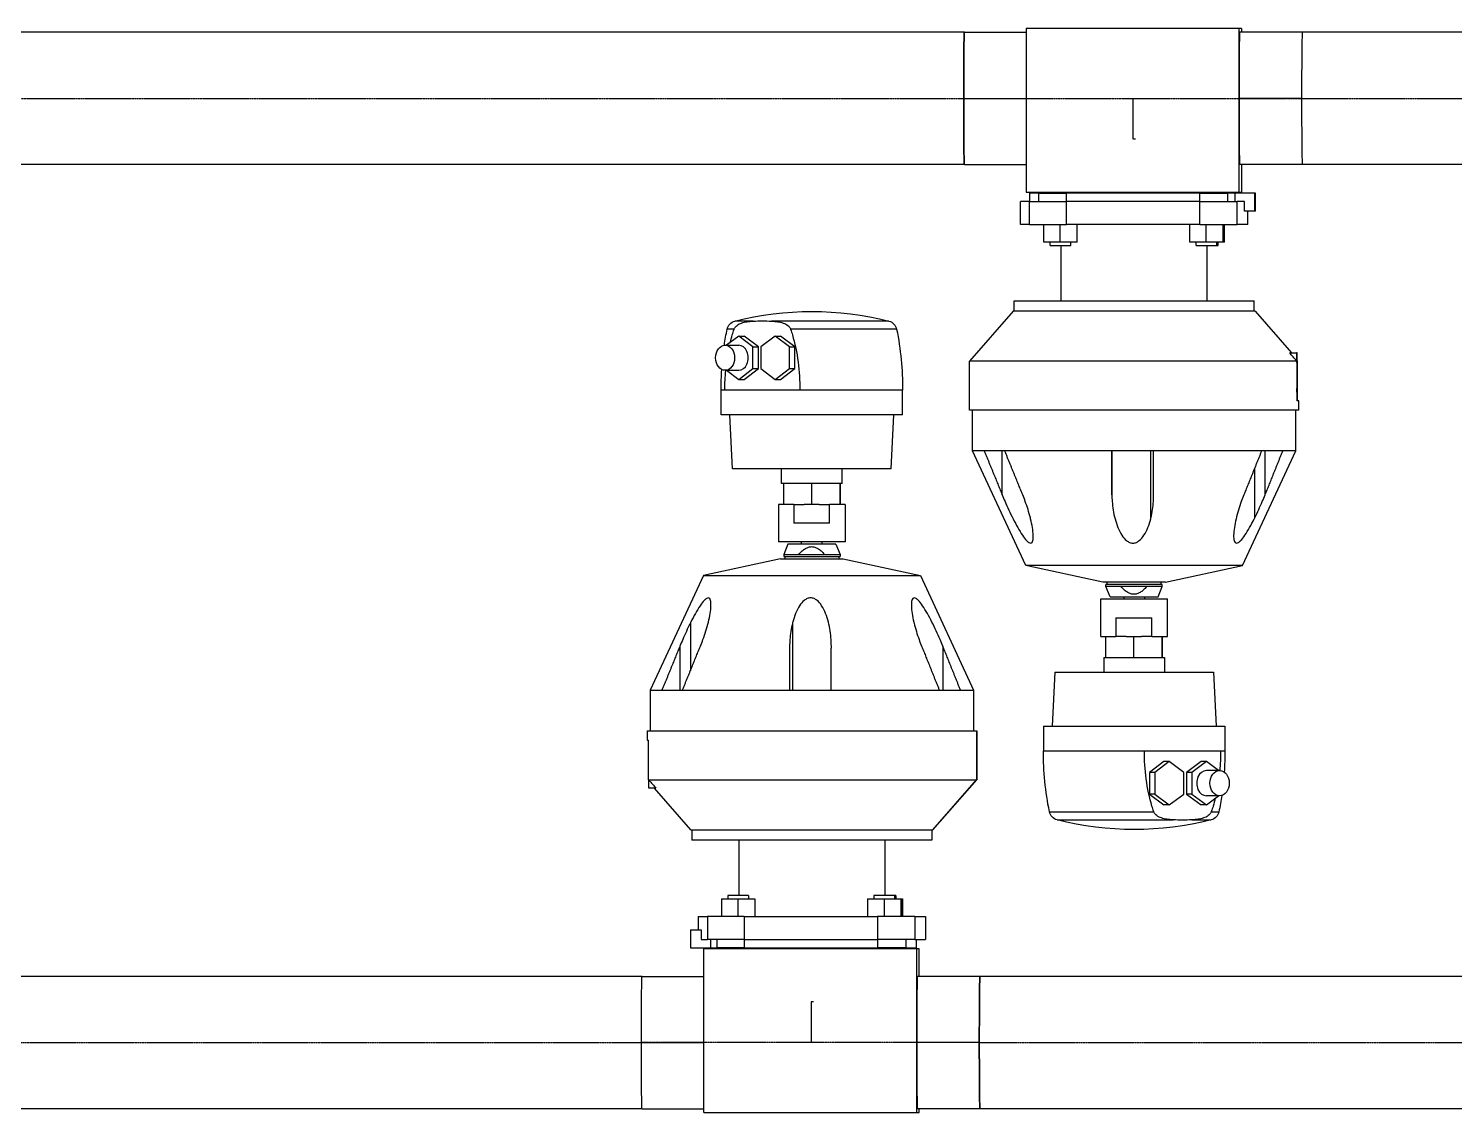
# Model space of a CAD drawing. Header units: millimetres. Extents: x 48717 to 75522, y 76128 to 88842.
# Drawn here: x 67806 to 68489, y 84223 to 84743 of the extents above; entities that cross this region are included whole.
import ezdxf

# ---------------------------------------------------------------- set-up
doc = ezdxf.new("R2010")
doc.units = ezdxf.units.MM
doc.linetypes.add('CENTER2', pattern=[1.125, 0.75, -0.125, 0.125, -0.125])
for name, color, linetype in [('Top (Plan) View2-CENTER', 1, 'CENTER2'), ('Top (Plan) View2-DV20-S1B-002a', 140, 'Continuous'), ('Top (Plan) View2-DV90-S1B-002a', 140, 'Continuous')]:
    doc.layers.add(name, color=color, linetype=linetype)

# ---------------------------------------------------------------- blocks, each defined once
blk = doc.blocks.new('*U933')
at = {"layer": 'Top (Plan) View2-CENTER'}
blk.add_line((66613.48, 84709.15), (68254.08, 84709.15), dxfattribs=at)
at = {"layer": 'Top (Plan) View2-DV90-S1B-002a', "color": 0, "linetype": 'ByBlock', "lineweight": -2}
for p, q in [((68254.4, 84740.9), (65611.97, 84740.9)), ((68254.4, 84677.4), (66659.91, 84677.4))]:
    blk.add_line(p, q, dxfattribs=at)
at = {"layer": 'Top (Plan) View2-DV90-S1B-002a', "color": 0, "linetype": 'ByBlock', "lineweight": -2, "extrusion": (0, 0, -1)}
for start_param, end_param in [(1.570796, 3.141593), (0, 1.570796)]:
    blk.add_ellipse((68254.4, 84709.15), major_axis=(0, -31.75), ratio=0.01, start_param=start_param, end_param=end_param, dxfattribs=at)
blk = doc.blocks.new('*U934')
at = {"layer": 'Top (Plan) View2-CENTER'}
blk.add_line((66693.67, 84256.48), (68099.58, 84256.48), dxfattribs=at)
at = {"layer": 'Top (Plan) View2-DV20-S1B-002a', "color": 0, "linetype": 'ByBlock', "lineweight": -2}
for p, q in [((68099.9, 84288.23), (66693.67, 84288.23)), ((68099.9, 84224.73), (66693.67, 84224.73))]:
    blk.add_line(p, q, dxfattribs=at)
at = {"layer": 'Top (Plan) View2-DV20-S1B-002a', "color": 0, "linetype": 'ByBlock', "lineweight": -2, "extrusion": (0, 0, -1)}
for start_param, end_param in [(1.570796, 3.141593), (0, 1.570796)]:
    blk.add_ellipse((68099.9, 84256.48), major_axis=(0, -31.75), ratio=0.010019, start_param=start_param, end_param=end_param, dxfattribs=at)
blk = doc.blocks.new('*U951')
at = {"layer": 'Top (Plan) View2-CENTER'}
for p, q in [((68182.02, 84275.98), (68180.9, 84275.98)), ((68180.9, 84275.98), (68180.9, 84256.48)), ((68261.57, 84256.48), (68099.9, 84256.48))]:
    blk.add_line(p, q, dxfattribs=at)
at = {"layer": 'Top (Plan) View2-DV20-S1B-002a', "color": 0, "linetype": 'ByBlock', "lineweight": -2}
for p, q in [((68153.17, 84602.35), (68144.35, 84602.35)), ((68218.27, 84602.35), (68161.97, 84602.35)), ((68146.23, 84595.17), (68140.45, 84590.78)), ((68144.01, 84598.48), (68140.68, 84598.48)), ((68153.07, 84589.97), (68146.23, 84595.17)), ((68146.23, 84595.17), (68148.83, 84595.17)), ((68155.67, 84589.97), (68148.83, 84595.17)), ((68163.7, 84595.17), (68156.87, 84589.97)), ((68163.7, 84595.17), (68166.3, 84595.17)), ((68170.54, 84589.97), (68163.7, 84595.17)), ((68173.14, 84589.97), (68166.3, 84595.17)), ((68221.94, 84598.48), (68171.12, 84598.48)), ((68139.73, 84590.78), (68146.23, 84590.78)), ((68153.07, 84579.58), (68153.07, 84589.97)), ((68153.07, 84589.97), (68155.67, 84589.97)), ((68155.67, 84579.58), (68155.67, 84589.97)), ((68156.87, 84589.97), (68156.87, 84579.58)), ((68170.54, 84589.97), (68173.14, 84589.97)), ((68170.54, 84579.58), (68170.54, 84589.97)), ((68173.14, 84579.58), (68173.14, 84589.97)), ((68146.23, 84574.38), (68153.07, 84579.58)), ((68148.83, 84574.38), (68155.67, 84579.58)), ((68153.07, 84579.58), (68155.67, 84579.58)), ((68156.87, 84579.58), (68163.7, 84574.38)), ((68163.7, 84574.38), (68170.54, 84579.58)), ((68166.3, 84574.38), (68173.14, 84579.58)), ((68170.54, 84579.58), (68173.14, 84579.58)), ((68139.73, 84578.78), (68146.23, 84578.78)), ((68140.45, 84578.78), (68146.23, 84574.38)), ((68146.23, 84574.38), (68148.83, 84574.38)), ((68163.7, 84574.38), (68166.3, 84574.38)), ((68224.81, 84569.28), (68137.81, 84569.28)), ((68137.81, 84557.48), (68137.81, 84569.28)), ((68139.59, 84569.48), (68175.54, 84569.48)), ((68224.81, 84569.28), (68224.81, 84569.28)), ((68224.81, 84557.48), (68224.81, 84569.28)), ((68224.81, 84557.48), (68137.81, 84557.48)), ((68143.31, 84531.48), (68141.95, 84557.48)), ((68219.31, 84531.48), (68220.67, 84557.48)), ((68224.81, 84557.48), (68224.81, 84557.48)), ((68219.31, 84531.48), (68143.31, 84531.48)), ((68166.81, 84524.48), (68166.81, 84531.48)), ((68195.81, 84524.48), (68195.81, 84531.48)), ((68219.31, 84531.48), (68219.31, 84531.48)), ((68167.73, 84524.48), (68166.81, 84524.48)), ((68169.89, 84524.48), (68167.73, 84524.48)), ((68167.73, 84524.48), (68167.73, 84514.48)), ((68179, 84524.48), (68169.89, 84524.48)), ((68181.15, 84524.48), (68179, 84524.48)), ((68183.33, 84524.48), (68181.15, 84524.48)), ((68181.15, 84524.48), (68181.15, 84514.48)), ((68192.55, 84524.48), (68183.33, 84524.48)), ((68194.73, 84524.48), (68192.55, 84524.48)), ((68194.75, 84524.48), (68194.73, 84524.48)), ((68194.73, 84524.48), (68194.73, 84514.48)), ((68195.81, 84524.48), (68194.75, 84524.48)), ((68194.89, 84524.48), (68194.89, 84514.48)), ((68172.59, 84514.48), (68165.31, 84514.48)), ((68165.31, 84514.48), (68165.31, 84496.48)), ((68172.59, 84514.48), (68172.59, 84505.48)), ((68172.59, 84514.48), (68177.56, 84514.48)), ((68181.15, 84514.48), (68177.56, 84514.48)), ((68184.79, 84514.48), (68181.15, 84514.48)), ((68184.79, 84514.48), (68189.76, 84514.48)), ((68197.31, 84514.48), (68189.76, 84514.48)), ((68189.76, 84505.48), (68189.76, 84514.48)), ((68197.31, 84514.48), (68197.31, 84496.48)), ((68189.76, 84505.48), (68172.59, 84505.48)), ((68181.15, 84496.48), (68165.31, 84496.48)), ((68169.81, 84495.48), (68167.81, 84490.53)), ((68167.81, 84490.53), (68175, 84490.53)), ((68167.81, 84490.53), (68167.81, 84489.48)), ((68192.81, 84495.48), (68169.81, 84495.48)), ((68175, 84490.48), (68175, 84490.53)), ((68175, 84490.48), (68187.37, 84490.48)), ((68176.31, 84495.48), (68176.31, 84496.48)), ((68197.31, 84496.48), (68181.15, 84496.48)), ((68186.31, 84495.48), (68186.31, 84496.48)), ((68187.37, 84490.53), (68194.81, 84490.53)), ((68187.37, 84490.53), (68187.37, 84490.48)), ((68192.81, 84495.48), (68192.81, 84495.48)), ((68192.81, 84495.48), (68194.81, 84490.53)), ((68192.81, 84495.48), (68194.81, 84490.53)), ((68194.81, 84490.53), (68194.81, 84490.53)), ((68194.81, 84490.53), (68194.81, 84489.48)), ((68194.81, 84490.53), (68194.81, 84489.48)), ((68166.31, 84488.48), (68129.31, 84480.48)), ((68166.31, 84488.48), (68196.31, 84488.48)), ((68167.81, 84489.48), (68194.81, 84489.48)), ((68168.31, 84489.48), (68168.31, 84488.48)), ((68194.31, 84489.48), (68194.31, 84488.48)), ((68194.31, 84489.48), (68194.31, 84488.48)), ((68194.81, 84489.48), (68194.81, 84489.48)), ((68196.31, 84488.48), (68196.31, 84488.48)), ((68196.31, 84488.48), (68233.31, 84480.48)), ((68196.31, 84488.48), (68233.31, 84480.48)), ((68129.31, 84480.48), (68103.81, 84425.48)), ((68129.31, 84480.48), (68233.31, 84480.48)), ((68233.31, 84480.48), (68233.31, 84480.48)), ((68233.31, 84480.48), (68258.8, 84425.48)), ((68233.31, 84480.48), (68258.81, 84425.48)), ((68123.05, 84457.61), (68123.05, 84434.72)), ((68172.03, 84457.61), (68172.03, 84425.48)), ((68118.04, 84446.52), (68118.04, 84425.48)), ((68170.64, 84446.52), (68170.64, 84425.48)), ((68244.08, 84446.52), (68244.08, 84425.48)), ((68103.81, 84425.48), (68109.46, 84425.48)), ((68103.81, 84425.48), (68103.81, 84405.98)), ((68109.46, 84425.48), (68119.28, 84425.48)), ((68119.28, 84425.48), (68170.54, 84425.48)), ((68170.54, 84425.48), (68190.54, 84425.48)), ((68190.54, 84425.48), (68242.39, 84425.48)), ((68242.39, 84425.48), (68252.56, 84425.48)), ((68252.56, 84425.48), (68258.8, 84425.48)), ((68258.8, 84425.48), (68258.81, 84425.48)), ((68258.8, 84425.48), (68258.8, 84405.98)), ((68258.81, 84425.48), (68258.81, 84405.98)), ((68102.31, 84405.98), (68260.3, 84405.98)), ((68102.31, 84405.98), (68102.31, 84401.48)), ((68102.31, 84401.48), (68103.04, 84401.48)), ((68103.04, 84382.48), (68103.04, 84401.48)), ((68260.3, 84405.98), (68260.31, 84405.98)), ((68260.3, 84405.98), (68260.3, 84382.48)), ((68260.31, 84405.98), (68260.31, 84382.48)), ((68103.04, 84382.48), (68260.3, 84382.48)), ((68103.2, 84382.3), (68103.04, 84382.48)), ((68103.2, 84378.48), (68103.2, 84382.3)), ((68239.31, 84358.48), (68260.3, 84382.48)), ((68239.31, 84358.48), (68260.31, 84382.48)), ((68260.3, 84382.48), (68260.31, 84382.48)), ((68106.58, 84378.48), (68103.2, 84378.48)), ((68123.31, 84358.48), (68105.81, 84378.48)), ((68123.31, 84358.48), (68239.31, 84358.48)), ((68123.81, 84358.48), (68123.81, 84353.48)), ((68238.81, 84353.48), (68123.81, 84353.48)), ((68146.31, 84353.48), (68146.31, 84326.98)), ((68216.31, 84353.48), (68216.31, 84326.98)), ((68216.31, 84353.48), (68216.31, 84326.98)), ((68238.81, 84358.48), (68238.81, 84353.48)), ((68238.81, 84358.48), (68238.81, 84353.48)), ((68238.81, 84353.48), (68238.81, 84353.48)), ((68239.31, 84358.48), (68239.31, 84358.48)), ((68150.98, 84326.98), (68140.98, 84326.98)), ((68140.98, 84326.98), (68140.98, 84325.38)), ((68150.98, 84326.98), (68150.98, 84326.98)), ((68150.98, 84326.98), (68150.98, 84325.38)), ((68150.98, 84326.98), (68150.98, 84325.38)), ((68220.98, 84326.98), (68210.98, 84326.98)), ((68210.98, 84326.98), (68210.98, 84325.38)), ((68220.98, 84326.98), (68220.98, 84326.98)), ((68220.98, 84326.98), (68220.98, 84325.38)), ((68221.63, 84326.98), (68220.98, 84326.98)), ((68220.98, 84326.98), (68220.98, 84325.38)), ((68221.63, 84326.98), (68221.63, 84326.98)), ((68221.63, 84326.98), (68221.63, 84325.38)), ((68221.63, 84326.98), (68221.63, 84325.38)), ((68137.94, 84325.38), (68145.89, 84325.38)), ((68137.94, 84325.38), (68137.94, 84316.98)), ((68145.89, 84325.38), (68153.94, 84325.38)), ((68145.89, 84325.38), (68145.89, 84316.98)), ((68153.94, 84325.38), (68154.03, 84325.38)), ((68153.94, 84325.38), (68153.94, 84316.98)), ((68154.03, 84325.38), (68154.03, 84316.98)), ((68207.94, 84325.38), (68215.89, 84325.38)), ((68207.94, 84325.38), (68207.94, 84316.98)), ((68215.89, 84325.38), (68223.93, 84325.38)), ((68215.89, 84325.38), (68215.89, 84316.98)), ((68223.93, 84325.38), (68224.03, 84325.38)), ((68223.93, 84325.38), (68223.93, 84316.98)), ((68224.03, 84325.38), (68224.03, 84316.98)), ((68224.03, 84325.38), (68224.58, 84325.38)), ((68224.58, 84325.38), (68224.68, 84325.38)), ((68224.58, 84325.38), (68224.58, 84316.98)), ((68224.68, 84325.38), (68224.68, 84316.98)), ((68126.77, 84316.98), (68131.21, 84316.98)), ((68126.77, 84316.98), (68126.77, 84310.48)), ((68148.87, 84316.98), (68131.21, 84316.98)), ((68131.21, 84316.98), (68131.21, 84305.98)), ((68148.87, 84316.98), (68212.75, 84316.98)), ((68148.87, 84316.98), (68148.87, 84305.98)), ((68230.73, 84316.98), (68212.75, 84316.98)), ((68212.75, 84316.98), (68212.75, 84305.98)), ((68230.73, 84316.98), (68235.85, 84316.98)), ((68230.73, 84316.98), (68230.73, 84305.98)), ((68235.85, 84316.98), (68235.85, 84305.98)), ((68123.2, 84310.48), (68128.2, 84310.48)), ((68123.2, 84310.48), (68123.2, 84301.98)), ((68128.2, 84310.48), (68128.2, 84305.98)), ((68128.2, 84305.98), (68131.21, 84305.98)), ((68148.87, 84305.98), (68131.21, 84305.98)), ((68132.75, 84305.98), (68132.75, 84301.98)), ((68135.67, 84305.98), (68135.67, 84301.98)), ((68148.87, 84305.98), (68212.75, 84305.98)), ((68148.92, 84305.98), (68148.92, 84301.98)), ((68230.73, 84305.98), (68212.75, 84305.98)), ((68212.8, 84305.98), (68212.8, 84301.98)), ((68226.28, 84305.98), (68226.28, 84301.98)), ((68230.73, 84305.98), (68235.85, 84305.98)), ((68231.31, 84305.98), (68231.31, 84301.98)), ((68123.2, 84301.98), (68132.75, 84301.98)), ((68129.56, 84222.98), (68129.56, 84301.38)), ((68231.56, 84301.38), (68129.56, 84301.38)), ((68132.75, 84301.98), (68135.67, 84301.98)), ((68148.92, 84301.98), (68135.67, 84301.98)), ((68143.81, 84301.38), (68143.81, 84301.98)), ((68148.92, 84301.98), (68212.8, 84301.98)), ((68180.93, 84301.38), (68180.93, 84301.98)), ((68226.28, 84301.98), (68212.8, 84301.98)), ((68218.81, 84301.38), (68218.81, 84301.98)), ((68226.28, 84301.98), (68231.31, 84301.98)), ((68232.77, 84301.38), (68231.56, 84301.38)), ((68231.56, 84222.98), (68231.56, 84301.38)), ((68232.77, 84288.23), (68232.77, 84301.38)), ((68099.9, 84288.23), (68129.56, 84288.23)), ((68261.89, 84288.23), (68231.89, 84288.23)), ((68099.58, 84256.48), (68129.56, 84256.48)), ((68261.57, 84256.48), (68231.58, 84256.48)), ((68099.9, 84224.73), (68129.56, 84224.73)), ((68261.89, 84224.73), (68231.89, 84224.73)), ((68232.77, 84222.98), (68232.77, 84224.73)), ((68129.56, 84222.98), (68231.56, 84222.98)), ((68231.56, 84222.98), (68232.77, 84222.98))]:
    blk.add_line(p, q, dxfattribs=at)
at = {"layer": 'Top (Plan) View2-DV20-S1B-002a', "color": 0, "linetype": 'ByBlock', "lineweight": -2, "extrusion": (0, 0, -1)}
for centre, radius, start, end in [((-68181.31, 84456.98), 150, 75.73648, 104.26352), ((-68145.58, 84597.51), 5, 11.22662, 75.73648), ((-68217.03, 84597.51), 5, 104.26352, 168.77338), ((-68287.81, 84569.28), 150, 8.23301, 11.22662), ((-68074.81, 84569.28), 150, 168.77338, 180), ((-68287.81, 84569.28), 150, 0, 3.77607)]:
    blk.add_arc(centre, radius, start, end, dxfattribs=at)
for centre, major_axis, ratio, start_param, end_param in [((68157.57, 84456.98), (0, 145.49), 0.759579, 6.243338, 6.323033), ((68099.9, 84256.48), (0, -31.75), 0.01, 1.570796, 3.141593), ((68261.89, 84256.48), (0, -31.75), 0.01, 1.570796, 3.141593), ((68099.9, 84256.48), (0, -31.75), 0.01, 0, 1.570796), ((68261.89, 84256.48), (0, -31.75), 0.01, 0, 1.570796)]:
    blk.add_ellipse(centre, major_axis=major_axis, ratio=ratio, start_param=start_param, end_param=end_param, dxfattribs=at)
at = {"layer": 'Top (Plan) View2-DV20-S1B-002a', "color": 0, "linetype": 'ByBlock', "lineweight": -2}
blk.add_ellipse((68139.73, 84584.78), major_axis=(0, -6), ratio=0.759579, dxfattribs=at)
for centre, major_axis, ratio, start_param, end_param in [((68146.23, 84584.78), (0, -6), 0.759579, 0, 3.141593), ((68231.89, 84256.48), (0, 31.75), 0.01, 0, 1.570796), ((68231.89, 84256.48), (0, 31.75), 0.01, 1.570796, 3.141593)]:
    blk.add_ellipse(centre, major_axis=major_axis, ratio=ratio, start_param=start_param, end_param=end_param, dxfattribs=at)
for points, knots in [([(68144.01, 84598.48), (68144.03, 84598.54), (68144.06, 84598.6), (68144.18, 84598.9), (68144.31, 84599.14), (68144.62, 84599.57), (68144.79, 84599.77), (68145.24, 84600.21), (68145.59, 84600.47), (68146.3, 84600.91), (68146.67, 84601.09), (68147.82, 84601.57), (68148.67, 84601.8), (68150.42, 84602.12), (68151.33, 84602.22), (68152.55, 84602.32), (68152.86, 84602.34), (68153.17, 84602.35)], [1.978617, 1.978617, 1.978617, 1.978617, 1.998399, 1.998399, 2.079892, 2.079892, 2.161385, 2.161385, 2.304124, 2.304124, 2.446862, 2.446862, 2.777199, 2.777199, 3.107536, 3.107536, 3.219769, 3.219769, 3.219769, 3.219769]), ([(68161.97, 84602.35), (68162.28, 84602.34), (68162.59, 84602.32), (68163.81, 84602.22), (68164.71, 84602.12), (68166.47, 84601.8), (68167.32, 84601.57), (68168.46, 84601.09), (68168.83, 84600.91), (68169.55, 84600.47), (68169.89, 84600.21), (68170.35, 84599.77), (68170.52, 84599.57), (68170.82, 84599.14), (68170.96, 84598.9), (68171.08, 84598.6), (68171.1, 84598.54), (68171.12, 84598.48)], [-3.219769, -3.219769, -3.219769, -3.219769, -3.107536, -3.107536, -2.777199, -2.777199, -2.446862, -2.446862, -2.304124, -2.304124, -2.161385, -2.161385, -2.079892, -2.079892, -1.998399, -1.998399, -1.978617, -1.978617, -1.978617, -1.978617]), ([(68142.16, 84592.07), (68142.47, 84593.34), (68142.79, 84594.56), (68143.4, 84596.63), (68143.69, 84597.55), (68144.01, 84598.48)], [7.3770778, 7.3770778, 7.3770778, 7.3770778, 7.7571958, 7.7571958, 8.0421419, 8.0421419, 8.0421419, 8.0421419]), ([(68171.12, 84598.48), (68171.44, 84597.55), (68171.73, 84596.63), (68173.16, 84591.79), (68174.09, 84587.3), (68175.27, 84578.24), (68175.53, 84573.67), (68175.54, 84569.48)], [12.79697, 12.79697, 12.79697, 12.79697, 13.081917, 13.081917, 14.355625, 14.355625, 15.609364, 15.609364, 15.609364, 15.609364]), ([(68127.87, 84446.52), (68128.31, 84447.62), (68128.73, 84448.7), (68129.11, 84449.74), (68130.07, 84452.38), (68130.99, 84455.27), (68132.03, 84459.48), (68132.32, 84460.87), (68132.76, 84463.52), (68132.91, 84464.78), (68132.97, 84466.84), (68132.93, 84467.78), (68132.65, 84468.85), (68132.52, 84469.15), (68132.17, 84469.57), (68131.94, 84469.69), (68131.38, 84469.69), (68131.07, 84469.57), (68130.43, 84469.15), (68130.09, 84468.85), (68129.07, 84467.78), (68128.37, 84466.84), (68126.98, 84464.78), (68126.22, 84463.52), (68124.73, 84460.87), (68124, 84459.48), (68123.21, 84457.92), (68123.13, 84457.77), (68123.05, 84457.61)], [-0.344199, -0.344199, -0.344199, -0.344199, 0, 0, 0, 0.872405, 0.872405, 1.308607, 1.308607, 1.74481, 1.74481, 2.088622, 2.088622, 2.260528, 2.260528, 2.432434, 2.432434, 2.60434, 2.60434, 2.776246, 2.776246, 3.120058, 3.120058, 3.556261, 3.556261, 3.992463, 3.992463, 4.041019, 4.041019, 4.041019, 4.041019]), ([(68190.64, 84446.52), (68190.64, 84447.62), (68190.61, 84448.7), (68190.54, 84449.74), (68190.37, 84452.38), (68189.96, 84455.27), (68188.87, 84459.48), (68188.43, 84460.87), (68187.36, 84463.52), (68186.75, 84464.78), (68185.41, 84466.84), (68184.66, 84467.78), (68183.34, 84468.85), (68182.87, 84469.15), (68181.85, 84469.57), (68181.31, 84469.69), (68180.16, 84469.69), (68179.62, 84469.57), (68178.61, 84469.15), (68178.13, 84468.85), (68176.8, 84467.78), (68176.05, 84466.84), (68174.69, 84464.78), (68174.06, 84463.52), (68172.98, 84460.87), (68172.53, 84459.48), (68172.11, 84457.92), (68172.07, 84457.77), (68172.03, 84457.61)], [-0.344199, -0.344199, -0.344199, -0.344199, 0, 0, 0, 0.872405, 0.872405, 1.308607, 1.308607, 1.74481, 1.74481, 2.088622, 2.088622, 2.260528, 2.260528, 2.432434, 2.432434, 2.60434, 2.60434, 2.776246, 2.776246, 3.120058, 3.120058, 3.556261, 3.556261, 3.992463, 3.992463, 4.041019, 4.041019, 4.041019, 4.041019]), ([(68244.08, 84446.52), (68243.64, 84447.62), (68243.19, 84448.7), (68242.74, 84449.74), (68241.6, 84452.38), (68240.28, 84455.27), (68238.15, 84459.48), (68237.41, 84460.87), (68235.91, 84463.52), (68235.15, 84464.78), (68233.74, 84466.84), (68233.04, 84467.78), (68232, 84468.85), (68231.65, 84469.15), (68230.99, 84469.57), (68230.68, 84469.69), (68230.09, 84469.69), (68229.86, 84469.57), (68229.49, 84469.15), (68229.35, 84468.85), (68229.04, 84467.78), (68228.98, 84466.84), (68229.02, 84464.78), (68229.15, 84463.52), (68229.56, 84460.87), (68229.84, 84459.48), (68230.21, 84457.92), (68230.25, 84457.77), (68230.28, 84457.61)], [-0.344199, -0.344199, -0.344199, -0.344199, 0, 0, 0, 0.872405, 0.872405, 1.308607, 1.308607, 1.74481, 1.74481, 2.088622, 2.088622, 2.260528, 2.260528, 2.432434, 2.432434, 2.60434, 2.60434, 2.776246, 2.776246, 3.120058, 3.120058, 3.556261, 3.556261, 3.992463, 3.992463, 4.041019, 4.041019, 4.041019, 4.041019]), ([(68123.05, 84457.61), (68121.72, 84454.95), (68120.47, 84452.23), (68118.94, 84448.7), (68118.49, 84447.62), (68118.04, 84446.52)], [-6.498344, -6.498344, -6.498344, -6.498344, -5.674495, -5.674495, -5.330296, -5.330296, -5.330296, -5.330296]), ([(68172.03, 84457.61), (68171.35, 84454.95), (68170.95, 84452.23), (68170.69, 84448.7), (68170.64, 84447.62), (68170.64, 84446.52)], [-6.498344, -6.498344, -6.498344, -6.498344, -5.674495, -5.674495, -5.330296, -5.330296, -5.330296, -5.330296]), ([(68230.28, 84457.61), (68230.94, 84454.95), (68231.78, 84452.23), (68233.05, 84448.7), (68233.46, 84447.62), (68233.91, 84446.52)], [-6.498344, -6.498344, -6.498344, -6.498344, -5.674495, -5.674495, -5.330296, -5.330296, -5.330296, -5.330296])]:
    blk.add_open_spline(points, degree=3, knots=knots, dxfattribs=at)
for points in [[(68139.59, 84569.48), (68139.6, 84572.44), (68139.73, 84575.59), (68140.02, 84578.78)], [(68103.2, 84382.3), (68104.32, 84381.02), (68105.45, 84379.75), (68106.58, 84378.48)]]:
    blk.add_open_spline(points, degree=3, dxfattribs=at)
for points, weights in [([(68175, 84490.53), (68181.19, 84497.54), (68187.37, 84490.53)], [1.01663362177, 1.14371282449, 1.01663362177]), ([(68118.04, 84446.52), (68114.04, 84436.72), (68109.46, 84425.48)], [1.00987120158, 1.00755539146, 1.00061951826]), ([(68119.28, 84425.48), (68123.86, 84436.72), (68127.87, 84446.52)], [1.00061951826, 1.00755539146, 1.00987120158]), ([(68170.64, 84446.52), (68170.59, 84436.72), (68170.54, 84425.48)], [1.00987120158, 1.00755539146, 1.00061951826]), ([(68190.54, 84425.48), (68190.59, 84436.72), (68190.64, 84446.52)], [1.00061951826, 1.00755539146, 1.00987120158]), ([(68233.91, 84446.52), (68237.86, 84436.72), (68242.39, 84425.48)], [1.00987120158, 1.00755539146, 1.00061951826]), ([(68252.56, 84425.48), (68248.04, 84436.72), (68244.08, 84446.52)], [1.00061951826, 1.00755539146, 1.00987120158])]:
    blk.add_rational_spline(points, weights, degree=2, dxfattribs=at)
blk = doc.blocks.new('*U952')
at = {"layer": 'Top (Plan) View2-CENTER'}
for p, q in [((68254.4, 84709.15), (68416.07, 84709.15)), ((68335.39, 84689.65), (68335.39, 84709.15)), ((68336.51, 84689.65), (68335.39, 84689.65))]:
    blk.add_line(p, q, dxfattribs=at)
at = {"layer": 'Top (Plan) View2-DV90-S1B-002a', "color": 0, "linetype": 'ByBlock', "lineweight": -2}
for p, q in [((68254.4, 84740.9), (68284.06, 84740.9)), ((68284.06, 84742.65), (68284.06, 84664.25)), ((68386.05, 84742.65), (68284.06, 84742.65)), ((68386.05, 84742.65), (68386.05, 84664.25)), ((68387.26, 84742.65), (68386.05, 84742.65)), ((68416.39, 84740.9), (68386.39, 84740.9)), ((68387.26, 84742.65), (68387.26, 84740.9)), ((68254.08, 84709.15), (68284.06, 84709.15)), ((68416.07, 84709.15), (68386.07, 84709.15)), ((68254.4, 84677.4), (68284.06, 84677.4)), ((68416.39, 84677.4), (68386.39, 84677.4)), ((68387.26, 84677.4), (68387.26, 84664.25)), ((68284.06, 84664.25), (68386.05, 84664.25)), ((68285.81, 84659.65), (68285.81, 84663.65)), ((68290.16, 84663.65), (68285.81, 84663.65)), ((68290.16, 84663.65), (68303.41, 84663.65)), ((68290.16, 84659.65), (68290.16, 84663.65)), ((68298.3, 84664.25), (68298.3, 84663.65)), ((68367.29, 84663.65), (68303.41, 84663.65)), ((68303.41, 84659.65), (68303.41, 84663.65)), ((68335.43, 84664.25), (68335.43, 84663.65)), ((68367.29, 84663.65), (68380.78, 84663.65)), ((68367.29, 84659.65), (68367.29, 84663.65)), ((68373.3, 84664.25), (68373.3, 84663.65)), ((68384.15, 84663.65), (68380.78, 84663.65)), ((68380.78, 84659.65), (68380.78, 84663.65)), ((68393.69, 84663.65), (68384.15, 84663.65)), ((68384.15, 84659.65), (68384.15, 84663.65)), ((68386.05, 84664.25), (68387.26, 84664.25)), ((68393.69, 84655.15), (68393.69, 84663.65)), ((68393.91, 84663.65), (68393.69, 84663.65)), ((68393.91, 84655.15), (68393.91, 84663.65)), ((68285.7, 84659.65), (68281.26, 84659.65)), ((68281.26, 84648.65), (68281.26, 84659.65)), ((68285.7, 84659.65), (68303.37, 84659.65)), ((68285.7, 84648.65), (68285.7, 84659.65)), ((68367.25, 84659.65), (68303.37, 84659.65)), ((68303.37, 84648.65), (68303.37, 84659.65)), ((68367.25, 84659.65), (68385.23, 84659.65)), ((68367.25, 84648.65), (68367.25, 84659.65)), ((68388.69, 84659.65), (68385.23, 84659.65)), ((68385.23, 84648.65), (68385.23, 84659.65)), ((68388.69, 84655.15), (68388.69, 84659.65)), ((68393.69, 84655.15), (68388.69, 84655.15)), ((68390.35, 84648.65), (68390.35, 84655.15)), ((68393.91, 84655.15), (68393.69, 84655.15)), ((68285.7, 84648.65), (68281.26, 84648.65)), ((68285.7, 84648.65), (68303.37, 84648.65)), ((68292.43, 84640.25), (68292.43, 84648.65)), ((68300.39, 84640.25), (68300.39, 84648.65)), ((68367.25, 84648.65), (68303.37, 84648.65)), ((68308.43, 84640.25), (68308.43, 84648.65)), ((68308.53, 84640.25), (68308.53, 84648.65)), ((68362.43, 84640.25), (68362.43, 84648.65)), ((68367.25, 84648.65), (68385.23, 84648.65)), ((68370.38, 84640.25), (68370.38, 84648.65)), ((68378.43, 84640.25), (68378.43, 84648.65)), ((68378.52, 84640.25), (68378.52, 84648.65)), ((68379.08, 84640.25), (68379.08, 84648.65)), ((68379.17, 84640.25), (68379.17, 84648.65)), ((68390.35, 84648.65), (68385.23, 84648.65)), ((68300.39, 84640.25), (68292.43, 84640.25)), ((68295.48, 84638.65), (68295.48, 84640.25)), ((68295.48, 84638.65), (68305.48, 84638.65)), ((68308.43, 84640.25), (68300.39, 84640.25)), ((68300.8, 84612.15), (68300.8, 84638.65)), ((68305.48, 84638.65), (68305.48, 84640.25)), ((68305.48, 84638.65), (68305.48, 84640.25)), ((68305.48, 84638.65), (68305.48, 84638.65)), ((68308.53, 84640.25), (68308.43, 84640.25)), ((68370.38, 84640.25), (68362.43, 84640.25)), ((68365.48, 84638.65), (68365.48, 84640.25)), ((68365.48, 84638.65), (68375.48, 84638.65)), ((68378.43, 84640.25), (68370.38, 84640.25)), ((68370.8, 84612.15), (68370.8, 84638.65)), ((68370.8, 84612.15), (68370.8, 84638.65)), ((68375.48, 84638.65), (68375.48, 84640.25)), ((68375.48, 84638.65), (68375.48, 84640.25)), ((68375.48, 84638.65), (68375.48, 84638.65)), ((68375.48, 84638.65), (68376.13, 84638.65)), ((68376.13, 84638.65), (68376.13, 84640.25)), ((68376.13, 84638.65), (68376.13, 84640.25)), ((68376.13, 84638.65), (68376.13, 84638.65)), ((68378.52, 84640.25), (68378.43, 84640.25)), ((68379.08, 84640.25), (68378.52, 84640.25)), ((68379.17, 84640.25), (68379.08, 84640.25)), ((68277.8, 84607.15), (68256.8, 84583.15)), ((68393.8, 84607.15), (68277.8, 84607.15)), ((68278.3, 84612.15), (68393.3, 84612.15)), ((68278.3, 84607.15), (68278.3, 84612.15)), ((68393.3, 84612.15), (68393.3, 84612.15)), ((68393.3, 84607.15), (68393.3, 84612.15)), ((68393.3, 84607.15), (68393.3, 84612.15)), ((68393.8, 84607.15), (68393.8, 84607.15)), ((68393.8, 84607.15), (68411.3, 84587.15)), ((68393.8, 84607.15), (68411.3, 84587.15)), ((68410.3, 84587.15), (68413.68, 84587.15)), ((68413.91, 84587.15), (68413.68, 84587.15)), ((68413.68, 84587.15), (68413.68, 84583.33)), ((68413.91, 84583.33), (68413.91, 84587.15)), ((68413.84, 84583.15), (68256.8, 84583.15)), ((68256.8, 84559.65), (68256.8, 84583.15)), ((68413.68, 84583.33), (68413.84, 84583.15)), ((68413.84, 84583.15), (68413.84, 84564.15)), ((68414.07, 84583.15), (68413.91, 84583.33)), ((68413.91, 84583.33), (68413.91, 84564.15)), ((68414.07, 84564.15), (68414.07, 84583.15)), ((68413.84, 84576.15), (68413.89, 84576.15)), ((68414.8, 84559.65), (68256.8, 84559.65)), ((68258.3, 84540.15), (68258.3, 84559.65)), ((68413.3, 84540.15), (68413.3, 84559.65)), ((68413.3, 84540.15), (68413.3, 84559.65)), ((68414.8, 84564.15), (68413.84, 84564.15)), ((68414.8, 84564.15), (68414.8, 84564.15)), ((68414.8, 84559.65), (68414.8, 84564.15)), ((68414.8, 84559.65), (68414.8, 84564.15)), ((68414.8, 84559.65), (68414.8, 84559.65)), ((68263.95, 84540.15), (68258.3, 84540.15)), ((68283.8, 84485.15), (68258.3, 84540.15)), ((68273.78, 84540.15), (68263.95, 84540.15)), ((68272.53, 84519.1), (68272.53, 84540.15)), ((68325.04, 84540.15), (68273.78, 84540.15)), ((68345.03, 84540.15), (68325.04, 84540.15)), ((68325.13, 84519.1), (68325.13, 84540.15)), ((68343.84, 84508.02), (68343.84, 84540.15)), ((68396.89, 84540.15), (68345.03, 84540.15)), ((68387.8, 84485.15), (68413.3, 84540.15)), ((68387.8, 84485.15), (68413.3, 84540.15)), ((68407.06, 84540.15), (68396.89, 84540.15)), ((68398.58, 84519.1), (68398.58, 84540.15)), ((68413.3, 84540.15), (68407.06, 84540.15)), ((68413.3, 84540.15), (68413.3, 84540.15)), ((68393.59, 84508.02), (68393.59, 84531.97)), ((68387.8, 84485.15), (68283.8, 84485.15)), ((68320.8, 84477.15), (68283.8, 84485.15)), ((68350.8, 84477.15), (68387.8, 84485.15)), ((68350.8, 84477.15), (68387.8, 84485.15)), ((68387.8, 84485.15), (68387.8, 84485.15)), ((68350.8, 84477.15), (68320.8, 84477.15)), ((68322.8, 84476.15), (68322.8, 84477.15)), ((68348.8, 84476.15), (68348.8, 84477.15)), ((68348.8, 84476.15), (68348.8, 84477.15)), ((68350.8, 84477.15), (68350.8, 84477.15)), ((68349.3, 84476.15), (68322.3, 84476.15)), ((68322.3, 84475.1), (68322.3, 84476.15)), ((68329.5, 84475.1), (68322.3, 84475.1)), ((68324.3, 84470.15), (68322.3, 84475.1)), ((68324.3, 84470.15), (68347.3, 84470.15)), ((68329.5, 84475.1), (68329.5, 84475.15)), ((68341.87, 84475.15), (68329.5, 84475.15)), ((68330.8, 84470.15), (68330.8, 84469.15)), ((68340.8, 84470.15), (68340.8, 84469.15)), ((68341.87, 84475.15), (68341.87, 84475.1)), ((68349.3, 84475.1), (68341.87, 84475.1)), ((68347.3, 84470.15), (68349.3, 84475.1)), ((68347.3, 84470.15), (68349.3, 84475.1)), ((68347.3, 84470.15), (68347.3, 84470.15)), ((68349.3, 84476.15), (68349.3, 84476.15)), ((68349.3, 84475.1), (68349.3, 84476.15)), ((68349.3, 84475.1), (68349.3, 84476.15)), ((68349.3, 84475.1), (68349.3, 84475.1)), ((68319.8, 84469.15), (68335.64, 84469.15)), ((68319.8, 84451.15), (68319.8, 84469.15)), ((68335.64, 84469.15), (68351.8, 84469.15)), ((68351.8, 84451.15), (68351.8, 84469.15)), ((68327.08, 84460.15), (68344.26, 84460.15)), ((68327.08, 84460.15), (68327.08, 84451.15)), ((68344.26, 84451.15), (68344.26, 84460.15)), ((68319.8, 84451.15), (68327.08, 84451.15)), ((68322.23, 84441.15), (68322.23, 84451.15)), ((68332.05, 84451.15), (68327.08, 84451.15)), ((68332.05, 84451.15), (68335.65, 84451.15)), ((68335.65, 84451.15), (68339.29, 84451.15)), ((68335.65, 84441.15), (68335.65, 84451.15)), ((68344.26, 84451.15), (68339.29, 84451.15)), ((68344.26, 84451.15), (68351.8, 84451.15)), ((68349.22, 84441.15), (68349.22, 84451.15)), ((68349.38, 84441.15), (68349.38, 84451.15)), ((68321.3, 84441.15), (68322.23, 84441.15)), ((68321.3, 84441.15), (68321.3, 84434.15)), ((68322.23, 84441.15), (68324.38, 84441.15)), ((68324.38, 84441.15), (68333.49, 84441.15)), ((68333.49, 84441.15), (68335.65, 84441.15)), ((68335.65, 84441.15), (68337.83, 84441.15)), ((68337.83, 84441.15), (68347.05, 84441.15)), ((68347.05, 84441.15), (68349.22, 84441.15)), ((68349.22, 84441.15), (68349.25, 84441.15)), ((68349.25, 84441.15), (68350.3, 84441.15)), ((68350.3, 84441.15), (68350.3, 84434.15)), ((68297.8, 84434.15), (68296.44, 84408.15)), ((68297.8, 84434.15), (68373.8, 84434.15)), ((68373.8, 84434.15), (68375.17, 84408.15)), ((68292.3, 84408.15), (68379.3, 84408.15)), ((68292.3, 84408.15), (68292.3, 84396.35)), ((68379.3, 84408.15), (68379.3, 84396.35)), ((68292.3, 84396.35), (68379.3, 84396.35)), ((68377.26, 84396.15), (68340.71, 84396.15)), ((68350.1, 84391.24), (68343.15, 84386.05)), ((68352.64, 84391.24), (68345.69, 84386.05)), ((68352.64, 84391.24), (68350.1, 84391.24)), ((68359.59, 84386.05), (68352.64, 84391.24)), ((68367.87, 84391.24), (68360.92, 84386.05)), ((68370.41, 84391.24), (68363.46, 84386.05)), ((68370.41, 84391.24), (68367.87, 84391.24)), ((68376.28, 84386.85), (68370.41, 84391.24)), ((68343.15, 84386.05), (68343.15, 84375.65)), ((68345.69, 84386.05), (68343.15, 84386.05)), ((68345.69, 84386.05), (68345.69, 84375.65)), ((68359.59, 84375.65), (68359.59, 84386.05)), ((68360.92, 84386.05), (68360.92, 84375.65)), ((68363.46, 84386.05), (68360.92, 84386.05)), ((68363.46, 84386.05), (68363.46, 84375.65)), ((68376.76, 84386.85), (68370.41, 84386.85)), ((68343.15, 84375.65), (68350.1, 84370.46)), ((68345.69, 84375.65), (68343.15, 84375.65)), ((68345.69, 84375.65), (68352.64, 84370.46)), ((68352.64, 84370.46), (68359.59, 84375.65)), ((68360.92, 84375.65), (68367.87, 84370.46)), ((68363.46, 84375.65), (68360.92, 84375.65)), ((68363.46, 84375.65), (68370.41, 84370.46)), ((68370.41, 84370.46), (68376.28, 84374.85)), ((68376.76, 84374.85), (68370.41, 84374.85)), ((68295.17, 84367.15), (68345.2, 84367.15)), ((68352.64, 84370.46), (68350.1, 84370.46)), ((68370.41, 84370.46), (68367.87, 84370.46)), ((68372.77, 84367.15), (68376.43, 84367.15)), ((68298.85, 84363.27), (68354.51, 84363.27)), ((68363.46, 84363.27), (68372.76, 84363.27))]:
    blk.add_line(p, q, dxfattribs=at)
at = {"layer": 'Top (Plan) View2-DV90-S1B-002a', "color": 0, "linetype": 'ByBlock', "lineweight": -2, "extrusion": (0, 0, -1)}
for centre, radius, start, end in [((-68442.3, 84396.35), 150, 348.77338, 360), ((-68229.3, 84396.35), 150, 180, 183.90546), ((-68229.3, 84396.35), 150, 188.18434, 191.22662), ((-68300.08, 84368.12), 5, 284.26352, 348.77338), ((-68371.53, 84368.12), 5, 191.22662, 255.73648), ((-68335.8, 84508.65), 150, 255.73648, 284.26352)]:
    blk.add_arc(centre, radius, start, end, dxfattribs=at)
at = {"layer": 'Top (Plan) View2-DV90-S1B-002a', "color": 0, "linetype": 'ByBlock', "lineweight": -2}
for centre, major_axis, ratio, start_param, end_param in [((68254.4, 84709.15), (0, 31.75), 0.01, 0, 1.570796), ((68386.39, 84709.15), (0, 31.75), 0.01, 0, 1.570796), ((68416.39, 84709.15), (0, 31.75), 0.01, 0, 1.570796), ((68254.4, 84709.15), (0, 31.75), 0.01, 1.570796, 3.141593), ((68386.39, 84709.15), (0, 31.75), 0.01, 1.570796, 3.141593), ((68416.39, 84709.15), (0, 31.75), 0.01, 1.570796, 3.141593), ((68413.8, 84576.15), (0, 9), 0.01, 4.712389, 6.942893), ((68413.8, 84576.15), (0, 9), 0.01, 3.64596, 4.712389), ((68370.41, 84380.85), (0, 6), 0.772434, 0, 3.141593)]:
    blk.add_ellipse(centre, major_axis=major_axis, ratio=ratio, start_param=start_param, end_param=end_param, dxfattribs=at)
blk.add_ellipse((68376.76, 84380.85), major_axis=(0, 6), ratio=0.772434, dxfattribs=at)
at = {"layer": 'Top (Plan) View2-DV90-S1B-002a', "color": 0, "linetype": 'ByBlock', "lineweight": -2, "extrusion": (0, 0, -1)}
blk.add_ellipse((68358.98, 84508.65), major_axis=(0, -145.49), ratio=0.772434, start_param=6.243338, end_param=6.323033, dxfattribs=at)
at = {"layer": 'Top (Plan) View2-DV90-S1B-002a', "color": 0, "linetype": 'ByBlock', "lineweight": -2}
for points in [[(68413.68, 84583.33), (68412.56, 84584.6), (68411.43, 84585.88), (68410.3, 84587.15)], [(68377.26, 84396.15), (68377.26, 84393.19), (68377.12, 84390.03), (68376.83, 84386.85)]]:
    blk.add_open_spline(points, degree=3, dxfattribs=at)
for points, weights in [([(68263.95, 84540.15), (68268.53, 84528.91), (68272.53, 84519.1)], [1.00061951826, 1.00755539146, 1.00987120158]), ([(68282.36, 84519.1), (68278.36, 84528.91), (68273.78, 84540.15)], [1.00987120158, 1.00755539146, 1.00061951826]), ([(68325.04, 84540.15), (68325.09, 84528.91), (68325.13, 84519.1)], [1.00061951826, 1.00755539146, 1.00987120158]), ([(68345.13, 84519.1), (68345.09, 84528.91), (68345.03, 84540.15)], [1.00987120158, 1.00755539146, 1.00061951826]), ([(68396.89, 84540.15), (68392.36, 84528.91), (68388.4, 84519.1)], [1.00061951826, 1.00755539146, 1.00987120158]), ([(68398.58, 84519.1), (68402.53, 84528.91), (68407.06, 84540.15)], [1.00987120158, 1.00755539146, 1.00061951826]), ([(68341.87, 84475.1), (68335.68, 84468.09), (68329.5, 84475.1)], [1.01663362177, 1.14371282449, 1.01663362177])]:
    blk.add_rational_spline(points, weights, degree=2, dxfattribs=at)
for points, knots in [([(68272.53, 84519.1), (68272.98, 84518.01), (68273.44, 84516.93), (68273.89, 84515.88), (68275.03, 84513.25), (68276.36, 84510.36), (68278.49, 84506.14), (68279.23, 84504.76), (68280.72, 84502.11), (68281.48, 84500.84), (68282.87, 84498.78), (68283.56, 84497.85), (68284.59, 84496.78), (68284.92, 84496.48), (68285.57, 84496.06), (68285.88, 84495.93), (68286.44, 84495.93), (68286.66, 84496.06), (68287.02, 84496.48), (68287.15, 84496.78), (68287.43, 84497.85), (68287.47, 84498.78), (68287.4, 84500.84), (68287.25, 84502.11), (68286.82, 84504.76), (68286.52, 84506.14), (68286.14, 84507.7), (68286.1, 84507.86), (68286.06, 84508.02)], [-0.344199, -0.344199, -0.344199, -0.344199, 0, 0, 0, 0.872405, 0.872405, 1.308607, 1.308607, 1.74481, 1.74481, 2.088622, 2.088622, 2.260528, 2.260528, 2.432434, 2.432434, 2.60434, 2.60434, 2.776246, 2.776246, 3.120058, 3.120058, 3.556261, 3.556261, 3.992463, 3.992463, 4.041019, 4.041019, 4.041019, 4.041019]), ([(68286.06, 84508.02), (68285.38, 84510.68), (68284.52, 84513.39), (68283.23, 84516.93), (68282.81, 84518.01), (68282.36, 84519.1)], [-6.498344, -6.498344, -6.498344, -6.498344, -5.674495, -5.674495, -5.330296, -5.330296, -5.330296, -5.330296]), ([(68325.13, 84519.1), (68325.14, 84518.01), (68325.18, 84516.93), (68325.26, 84515.88), (68325.46, 84513.25), (68325.89, 84510.36), (68327.02, 84506.14), (68327.47, 84504.76), (68328.56, 84502.11), (68329.19, 84500.84), (68330.54, 84498.78), (68331.29, 84497.85), (68332.62, 84496.78), (68333.1, 84496.48), (68334.12, 84496.06), (68334.66, 84495.93), (68335.81, 84495.93), (68336.35, 84496.06), (68337.36, 84496.48), (68337.84, 84496.78), (68339.16, 84497.85), (68339.9, 84498.78), (68341.24, 84500.84), (68341.86, 84502.11), (68342.92, 84504.76), (68343.36, 84506.14), (68343.77, 84507.7), (68343.8, 84507.86), (68343.84, 84508.02)], [-0.344199, -0.344199, -0.344199, -0.344199, 0, 0, 0, 0.872405, 0.872405, 1.308607, 1.308607, 1.74481, 1.74481, 2.088622, 2.088622, 2.260528, 2.260528, 2.432434, 2.432434, 2.60434, 2.60434, 2.776246, 2.776246, 3.120058, 3.120058, 3.556261, 3.556261, 3.992463, 3.992463, 4.041019, 4.041019, 4.041019, 4.041019]), ([(68343.84, 84508.02), (68344.5, 84510.68), (68344.88, 84513.39), (68345.1, 84516.93), (68345.14, 84518.01), (68345.13, 84519.1)], [-6.498344, -6.498344, -6.498344, -6.498344, -5.674495, -5.674495, -5.330296, -5.330296, -5.330296, -5.330296]), ([(68388.4, 84519.1), (68387.96, 84518.01), (68387.55, 84516.93), (68387.17, 84515.88), (68386.23, 84513.25), (68385.33, 84510.36), (68384.33, 84506.14), (68384.05, 84504.76), (68383.64, 84502.11), (68383.51, 84500.84), (68383.48, 84498.78), (68383.53, 84497.85), (68383.84, 84496.78), (68383.98, 84496.48), (68384.36, 84496.06), (68384.59, 84495.93), (68385.17, 84495.93), (68385.49, 84496.06), (68386.15, 84496.48), (68386.49, 84496.78), (68387.53, 84497.85), (68388.24, 84498.78), (68389.64, 84500.84), (68390.41, 84502.11), (68391.91, 84504.76), (68392.64, 84506.14), (68393.43, 84507.7), (68393.51, 84507.86), (68393.59, 84508.02)], [-0.344199, -0.344199, -0.344199, -0.344199, 0, 0, 0, 0.872405, 0.872405, 1.308607, 1.308607, 1.74481, 1.74481, 2.088622, 2.088622, 2.260528, 2.260528, 2.432434, 2.432434, 2.60434, 2.60434, 2.776246, 2.776246, 3.120058, 3.120058, 3.556261, 3.556261, 3.992463, 3.992463, 4.041019, 4.041019, 4.041019, 4.041019]), ([(68393.59, 84508.02), (68394.92, 84510.68), (68396.16, 84513.39), (68397.68, 84516.93), (68398.13, 84518.01), (68398.58, 84519.1)], [-6.498344, -6.498344, -6.498344, -6.498344, -5.674495, -5.674495, -5.330296, -5.330296, -5.330296, -5.330296]), ([(68345.2, 84367.15), (68344.88, 84368.08), (68344.58, 84368.99), (68343.13, 84373.84), (68342.18, 84378.32), (68340.98, 84387.39), (68340.71, 84391.96), (68340.71, 84396.15)], [12.79697, 12.79697, 12.79697, 12.79697, 13.081917, 13.081917, 14.355625, 14.355625, 15.609364, 15.609364, 15.609364, 15.609364]), ([(68354.51, 84363.27), (68354.19, 84363.29), (68353.88, 84363.31), (68352.64, 84363.4), (68351.72, 84363.5), (68349.93, 84363.83), (68349.07, 84364.06), (68347.91, 84364.53), (68347.53, 84364.71), (68346.8, 84365.15), (68346.45, 84365.41), (68345.99, 84365.86), (68345.82, 84366.06), (68345.5, 84366.49), (68345.37, 84366.73), (68345.24, 84367.02), (68345.22, 84367.08), (68345.2, 84367.15)], [-3.219769, -3.219769, -3.219769, -3.219769, -3.107536, -3.107536, -2.777199, -2.777199, -2.446862, -2.446862, -2.304124, -2.304124, -2.161385, -2.161385, -2.079892, -2.079892, -1.998399, -1.998399, -1.978617, -1.978617, -1.978617, -1.978617]), ([(68372.77, 84367.15), (68372.75, 84367.08), (68372.72, 84367.02), (68372.6, 84366.73), (68372.46, 84366.49), (68372.15, 84366.06), (68371.98, 84365.86), (68371.52, 84365.41), (68371.17, 84365.15), (68370.44, 84364.71), (68370.06, 84364.53), (68368.9, 84364.06), (68368.04, 84363.83), (68366.25, 84363.5), (68365.33, 84363.4), (68364.09, 84363.31), (68363.78, 84363.29), (68363.46, 84363.27)], [1.978617, 1.978617, 1.978617, 1.978617, 1.998399, 1.998399, 2.079892, 2.079892, 2.161385, 2.161385, 2.304124, 2.304124, 2.446862, 2.446862, 2.777199, 2.777199, 3.107536, 3.107536, 3.219769, 3.219769, 3.219769, 3.219769]), ([(68374.68, 84373.65), (68374.36, 84372.35), (68374.02, 84371.09), (68373.39, 84368.99), (68373.09, 84368.08), (68372.77, 84367.15)], [7.3674283, 7.3674283, 7.3674283, 7.3674283, 7.7571958, 7.7571958, 8.0421419, 8.0421419, 8.0421419, 8.0421419])]:
    blk.add_open_spline(points, degree=3, knots=knots, dxfattribs=at)
blk = doc.blocks.new('*U953')
at = {"layer": 'Top (Plan) View2-CENTER'}
blk.add_line((68261.89, 84256.48), (68664.34, 84256.48), dxfattribs=at)
at = {"layer": 'Top (Plan) View2-DV20-S1B-002a', "color": 0, "linetype": 'ByBlock', "lineweight": -2}
for p, q in [((68664.66, 84288.23), (68261.89, 84288.23)), ((68664.66, 84224.73), (68261.89, 84224.73))]:
    blk.add_line(p, q, dxfattribs=at)
for start_param, end_param in [(0, 1.570796), (1.570796, 3.141593)]:
    blk.add_ellipse((68261.89, 84256.48), major_axis=(0, 31.75), ratio=0.010026, start_param=start_param, end_param=end_param, dxfattribs=at)
at = {"layer": 'Top (Plan) View2-DV20-S1B-002a', "color": 0, "linetype": 'ByBlock', "lineweight": -2, "extrusion": (0, 0, -1)}
for start_param, end_param in [(1.570796, 3.141593), (0, 1.570796)]:
    blk.add_ellipse((68664.66, 84256.48), major_axis=(0, -31.75), ratio=0.010026, start_param=start_param, end_param=end_param, dxfattribs=at)
blk = doc.blocks.new('*U954')
at = {"layer": 'Top (Plan) View2-CENTER'}
blk.add_line((68416.39, 84709.15), (68818.84, 84709.15), dxfattribs=at)
at = {"layer": 'Top (Plan) View2-DV90-S1B-002a', "color": 0, "linetype": 'ByBlock', "lineweight": -2}
for p, q in [((68819.15, 84740.9), (68416.39, 84740.9)), ((68819.15, 84677.4), (68416.39, 84677.4))]:
    blk.add_line(p, q, dxfattribs=at)
for start_param, end_param in [(0, 1.570796), (1.570796, 3.141593)]:
    blk.add_ellipse((68416.39, 84709.15), major_axis=(0, 31.75), ratio=0.01, start_param=start_param, end_param=end_param, dxfattribs=at)
at = {"layer": 'Top (Plan) View2-DV90-S1B-002a', "color": 0, "linetype": 'ByBlock', "lineweight": -2, "extrusion": (0, 0, -1)}
for start_param, end_param in [(1.570796, 3.141593), (0, 1.570796)]:
    blk.add_ellipse((68819.15, 84709.15), major_axis=(0, -31.75), ratio=0.01, start_param=start_param, end_param=end_param, dxfattribs=at)

msp = doc.modelspace()

# ---------------------------------------------------------------- block references
at = {"layer": 'Top (Plan) View2-DV20-S1B-002a'}
for name in ['*U951', '*U934', '*U953']:
    msp.add_blockref(name, (0, 0), dxfattribs=at)
at = {"layer": 'Top (Plan) View2-DV90-S1B-002a'}
for name in ['*U933', '*U952', '*U954']:
    msp.add_blockref(name, (0, 0), dxfattribs=at)

doc.saveas('drawing.dxf')
